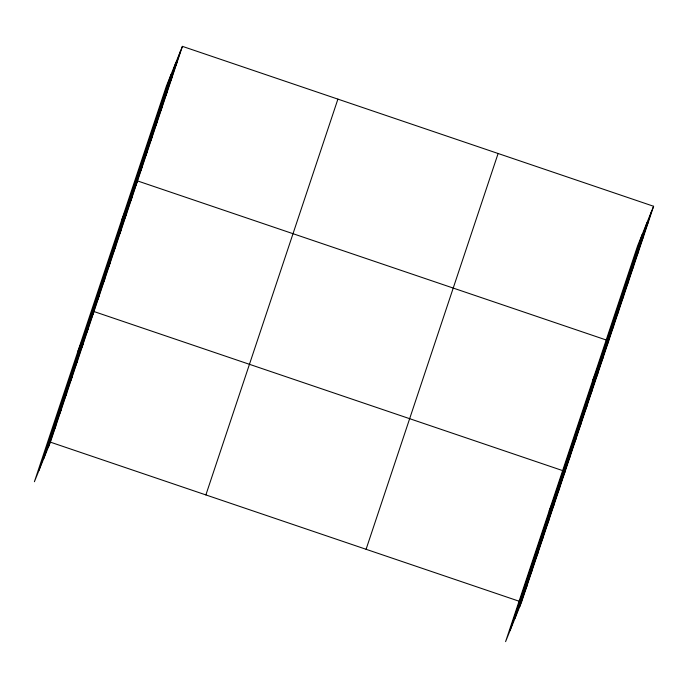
<?xml version="1.0" encoding="UTF-8"?>
<svg xmlns="http://www.w3.org/2000/svg" width="688" height="688" viewBox="0 0 688 688"><rect width="100%" height="100%" fill="white"/><g stroke="black" fill="none" stroke-linecap="round" stroke-linejoin="round"><path stroke-width="1.03" d="M39.018 470.291L171.045 74.502M43.783 458.509L175.81 62.711M48.409 447.071L180.428 51.273M182.415 46.354L166.427 85.94L34.4 481.729L50.396 442.152L182.415 46.354L653.6 206.271L521.573 602.06L505.585 641.646L637.604 245.848L653.6 206.271M205.884 494.921L337.903 99.124M366.085 549.291L498.112 153.493M510.204 630.208L642.231 234.41M514.968 618.417L646.995 222.628M519.586 606.979L651.613 211.182M175.44 66.229L177.427 61.309M170.452 81.175L172.439 76.256M165.464 96.131L167.451 91.212M160.476 111.078L162.463 106.167M155.488 126.033L157.475 121.114M150.5 140.988L152.495 136.069M145.512 155.935L147.507 151.016M140.533 170.891L142.519 165.971M121.535 220.504L137.531 180.927L608.708 340.835L592.721 380.421M130.092 202.169L132.079 197.25M124.648 218.492L126.635 213.581M119.205 234.823L121.191 229.904M113.761 251.146L115.747 246.227M108.308 267.477L110.295 262.558M102.865 283.8L104.851 278.881M97.421 300.131L99.407 295.212M77.968 351.121L93.964 311.535L565.14 471.452L549.153 511.038M86.525 332.777L88.511 327.866M81.081 349.108L83.067 344.189M75.637 365.431L77.624 360.512M70.193 381.763L72.18 376.843M64.741 398.085L66.727 393.166M59.297 414.417L61.284 409.498M53.853 430.74L55.84 425.82M646.625 226.137L648.612 221.218M641.637 241.092L643.624 236.173M636.649 256.039L638.636 251.129M631.661 270.995L633.648 266.075M626.673 285.95L628.66 281.031M621.685 300.897L623.672 295.978M616.697 315.852L618.684 310.933M611.709 330.808L613.696 325.888M601.278 362.086L603.264 357.167M595.834 378.409L597.82 373.489M590.39 394.731L592.377 389.821M584.938 411.063L586.924 406.144M579.494 427.386L581.48 422.466M574.05 443.717L576.037 438.798M568.606 460.04L570.593 455.121M557.71 492.694L559.697 487.775M552.266 509.017L554.253 504.106M546.822 525.348L548.809 520.429M541.37 541.671L543.357 536.752M535.926 558.002L537.913 553.083M530.482 574.325L532.469 569.406M525.039 590.657L527.025 585.737M50.396 442.152L521.573 602.06"/></g></svg>
